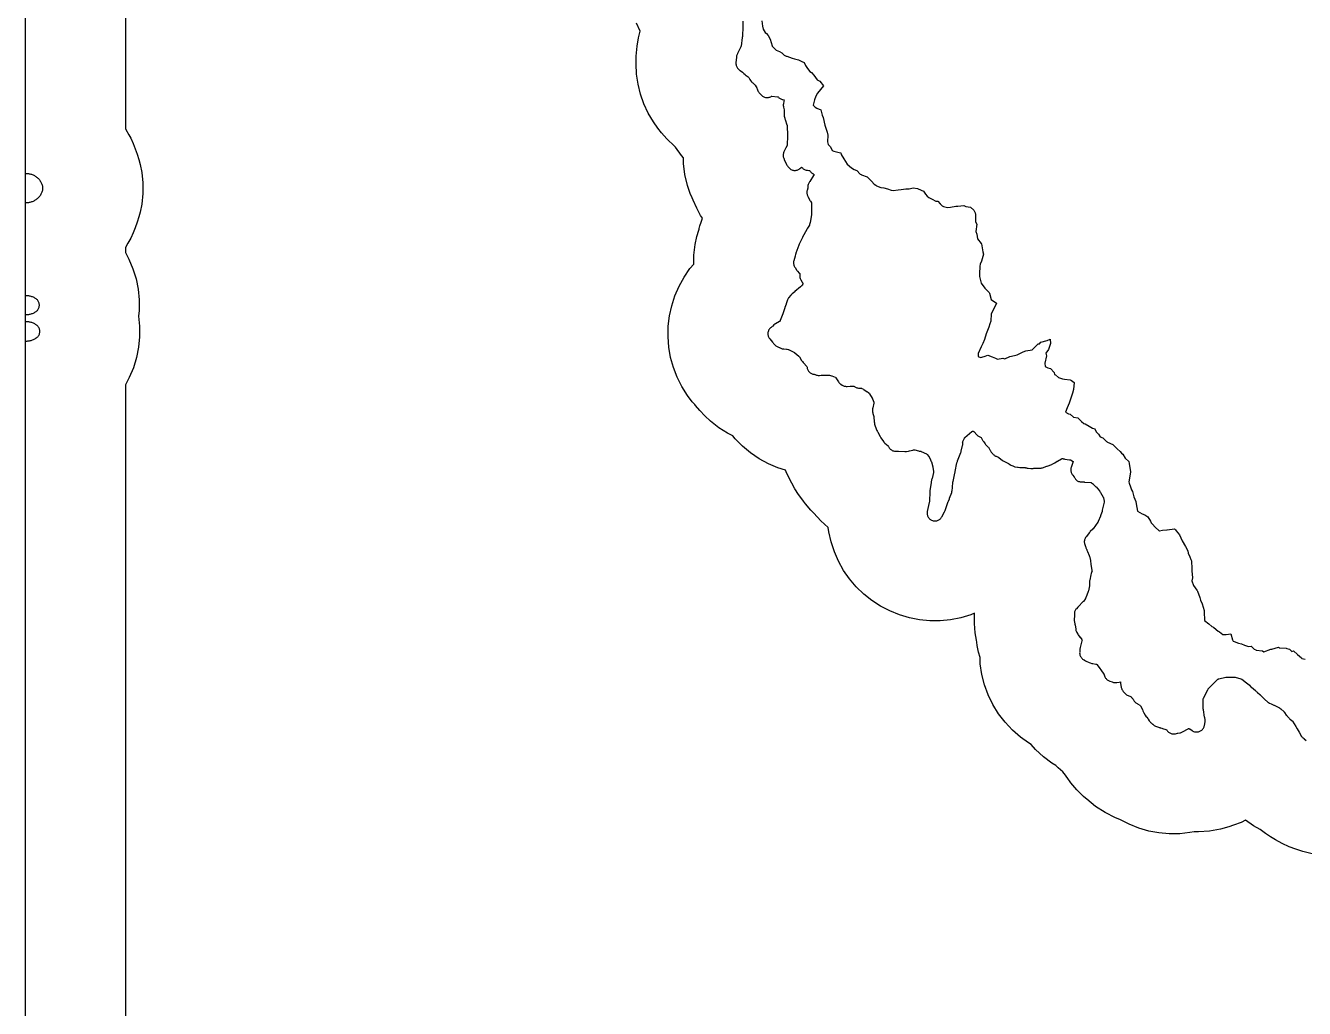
# Model space of a CAD drawing. Header units: millimetres. Extents: x 0 to 600, y 0 to 900.
# Drawn here: x 289 to 378.7, y 121.3 to 190.2 of the extents above; entities that cross this region are included whole.
import ezdxf

# ---------------------------------------------------------------- set-up
doc = ezdxf.new("R2010")
doc.units = ezdxf.units.MM
doc.layers.add('CORTE', color=1, linetype='Continuous')
doc.layers.add('GRABADO', color=5, linetype='Continuous')

msp = doc.modelspace()

# ---------------------------------------------------------------- linework, layer by layer
at = {"layer": 'CORTE'}
for points in [[(289, 13.072), (289, 202.755)], [(296, 194.826), (296, 183.011), (296.046, 182.942), (296.253, 182.564), (296.376, 182.334), (296.547, 181.972), (296.701, 181.601), (296.836, 181.223), (296.952, 180.839), (297.037, 180.5), (297.149, 179.94), (297.221, 179.202), (297.221, 178.46), (297.149, 177.722), (297.037, 177.162), (296.952, 176.822), (296.836, 176.438), (296.701, 176.061), (296.547, 175.69), (296.376, 175.327), (296.186, 174.974), (296, 174.663), (296, 174.332), (296.253, 173.86), (296.536, 173.175), (296.752, 172.465), (296.896, 171.738), (296.969, 171), (296.969, 170.258), (296.929, 169.849), (296.997, 169.157), (296.997, 168.416), (296.924, 167.678), (296.78, 166.95), (296.564, 166.241), (296.28, 165.555), (296, 165.031), (296, 20)], [(379.282, 132.145), (378.62, 132.301), (378.123, 132.467), (377.673, 132.64), (377.174, 132.859), (376.697, 133.124), (376.347, 133.34), (376.201, 133.435), (375.998, 133.573), (375.618, 133.858), (375.168, 134.115), (374.603, 134.515), (374.285, 134.353), (373.756, 134.144), (373.418, 134.03), (372.842, 133.868), (372.077, 133.735), (371.302, 133.682), (371.007, 133.692), (370.703, 133.63), (369.979, 133.554), (369.252, 133.548), (368.528, 133.612), (367.813, 133.745), (367.114, 133.947), (366.438, 134.215), (365.79, 134.546), (365.77, 134.559), (365.482, 134.667), (364.754, 135.032), (364.069, 135.474), (363.457, 135.97), (363.378, 136.048), (363.24, 136.163), (362.772, 136.625), (362.346, 137.126), (362.076, 137.505), (362.073, 137.511), (361.962, 137.658), (361.791, 137.904), (361.457, 138.179), (361.3, 138.337), (361.006, 138.515), (360.414, 138.958), (359.868, 139.457), (359.551, 139.811), (359.361, 139.925), (358.805, 140.324), (358.239, 140.822), (357.726, 141.374), (357.27, 141.974), (356.876, 142.617), (356.548, 143.296), (356.29, 144.004), (356.103, 144.734), (355.99, 145.479), (355.969, 145.906), (355.865, 146.286), (355.778, 146.746), (355.743, 146.985), (355.712, 147.127), (355.626, 147.639), (355.574, 148.311), (355.58, 148.819), (355.589, 148.991), (355.588, 149.022), (355.324, 148.913), (354.625, 148.704), (353.91, 148.563), (353.185, 148.491), (352.456, 148.49), (351.731, 148.559), (351.015, 148.697), (350.316, 148.904), (349.64, 149.177), (348.994, 149.514), (348.383, 149.912), (347.814, 150.366), (347.29, 150.874), (346.818, 151.429), (346.402, 152.028), (346.046, 152.663), (345.752, 153.33), (345.524, 154.023), (345.364, 154.734), (345.325, 155.042), (344.81, 155.492), (344.299, 156.036), (344.268, 156.076), (344.097, 156.244), (343.724, 156.69), (343.588, 156.872), (343.538, 156.939), (343.242, 157.35), (342.984, 157.74), (342.767, 158.134), (342.416, 158.826), (342.314, 159.063), (341.795, 159.224), (341.118, 159.509), (340.472, 159.859), (339.863, 160.269), (339.296, 160.737), (338.778, 161.257), (338.616, 161.454), (338.241, 161.646), (337.632, 162.035), (337.063, 162.48), (336.66, 162.864), (336.31, 163.23), (336.005, 163.582), (335.949, 163.656), (335.778, 163.856), (335.434, 164.303), (335.045, 164.923), (334.717, 165.578), (334.455, 166.261), (334.259, 166.967), (334.134, 167.688), (334.078, 168.418), (334.093, 169.15), (334.179, 169.877), (334.335, 170.592), (334.56, 171.289), (334.851, 171.961), (335.205, 172.601), (335.62, 173.204), (335.881, 173.514), (335.895, 174.143), (335.986, 174.883), (336.111, 175.443), (336.234, 175.887), (336.252, 175.959), (336.267, 176.014), (336.314, 176.186), (336.395, 176.449), (336.489, 176.72), (336.362, 176.913), (336.094, 177.438), (335.841, 177.987), (335.764, 178.163), (335.642, 178.464), (335.446, 179.031), (335.267, 179.79), (335.168, 180.563), (335.159, 180.96), (335.017, 181.116), (334.604, 181.698), (334.567, 181.758), (334.537, 181.781), (334.003, 182.283), (333.631, 182.709), (333.37, 183.039), (333.048, 183.487), (332.687, 184.105), (332.387, 184.755), (332.149, 185.43), (331.977, 186.124), (331.871, 186.832), (331.832, 187.547), (331.854, 188.098), (331.915, 188.789), (331.997, 189.377), (332.113, 189.846), (331.855, 190.412)], [(340.669, 190.573), (340.707, 190.194), (340.743, 189.997), (340.888, 189.745), (340.988, 189.684), (341.105, 189.53), (341.242, 189.276), (341.391, 188.817), (341.397, 188.795), (341.412, 188.776), (341.663, 188.517), (341.912, 188.42), (342.055, 188.332), (342.225, 188.16), (342.357, 188.086), (342.417, 188.081), (342.781, 187.95), (342.942, 187.902), (343.224, 187.841), (343.478, 187.709), (343.639, 187.646), (343.73, 187.44), (343.859, 187.218), (344.019, 187.016), (344.147, 186.943), (344.312, 186.757), (344.428, 186.59), (344.543, 186.442), (344.734, 186.329), (344.98, 186.016), (344.556, 185.496), (344.461, 185.292), (344.355, 185.022), (344.263, 184.649), (344.4, 184.504), (344.525, 184.435), (344.805, 184.317), (344.89, 183.958), (344.966, 183.797), (345.088, 183.254), (345.234, 182.758), (345.282, 182.551), (345.27, 182.095), (345.314, 181.886), (345.472, 181.723), (345.592, 181.487), (345.719, 181.435), (346.076, 181.342), (346.198, 181.322), (346.232, 181.184), (346.414, 180.883), (346.64, 180.51), (346.948, 180.256), (347.138, 180.151), (347.334, 180.075), (347.567, 179.824), (347.635, 179.782), (347.663, 179.763), (348.048, 179.638), (348.204, 179.474), (348.359, 179.33), (348.553, 179.124), (348.649, 179.036), (348.708, 178.999), (349.02, 178.884), (349.211, 178.857), (349.481, 178.795), (349.74, 178.69), (349.884, 178.668), (350.235, 178.713), (350.445, 178.731), (350.76, 178.78), (351.002, 178.78), (351.283, 178.857), (351.589, 178.819), (351.843, 178.692), (352, 178.623), (352.144, 178.423), (352.271, 178.273), (352.376, 178.176), (352.61, 178.07), (352.877, 177.913), (353.007, 177.913), (353.172, 177.735), (353.315, 177.6), (353.406, 177.553), (353.697, 177.48), (353.892, 177.509), (354.273, 177.561), (354.421, 177.561), (354.846, 177.607), (354.97, 177.55), (355.313, 177.497), (355.532, 177.288), (355.619, 177.114), (355.643, 176.996), (355.659, 176.465), (355.749, 176.309), (355.688, 175.791), (355.737, 175.616), (355.801, 175.28), (356.055, 174.943), (356.056, 174.941), (356.064, 174.932), (356.179, 174.373), (356.213, 174.206), (356.065, 173.714), (355.982, 173.496), (355.966, 173.372), (355.93, 172.818), (355.93, 172.645), (356.06, 172.16), (356.314, 171.829), (356.567, 171.553), (356.603, 171.526), (356.646, 171.462), (356.759, 171.018), (357.119, 170.77), (357.106, 170.705), (356.763, 170.022), (356.726, 169.513), (356.666, 169.324), (356.587, 169.087), (356.412, 168.628), (356.284, 168.225), (356.16, 167.929), (356.062, 167.697), (355.829, 167.248), (355.843, 167.021), (355.999, 166.962), (356.258, 167.023), (356.516, 167.129), (356.822, 167.006), (357.068, 166.905), (357.202, 166.85), (357.565, 166.902), (357.72, 166.868), (358.062, 167.019), (358.401, 167.089), (358.579, 167.151), (358.947, 167.332), (359.106, 167.398), (359.174, 167.418), (359.618, 167.504), (360.059, 167.918), (360.142, 167.925), (360.238, 168.025), (360.674, 168.148), (360.9, 168.244), (360.915, 167.947), (360.767, 167.527), (360.594, 167.25), (360.634, 167.075), (360.522, 166.565), (360.545, 166.319), (360.726, 166.224), (360.913, 166.175), (361.178, 165.907), (361.185, 165.775), (361.264, 165.733), (361.485, 165.55), (361.762, 165.47), (361.898, 165.443), (362.288, 165.4), (362.389, 165.353), (362.566, 165.214), (362.519, 164.709), (362.459, 164.465), (362.338, 164.103), (362.224, 163.765), (362.085, 163.428), (361.972, 163.129), (362.173, 163.008), (362.302, 162.985), (362.529, 162.776), (362.825, 162.731), (362.955, 162.604), (363.102, 162.457), (363.246, 162.336), (363.341, 162.314), (363.631, 162.145), (363.868, 162.006), (364.024, 161.948), (364.127, 161.752), (364.29, 161.586), (364.409, 161.404), (364.587, 161.322), (364.847, 161.072), (364.903, 161.034), (364.925, 161.011), (365.289, 160.866), (365.459, 160.683), (365.588, 160.55), (365.808, 160.369), (365.887, 160.246), (365.982, 160.183), (366.159, 159.902), (366.406, 159.664), (366.444, 159.533), (366.525, 158.931), (366.524, 158.919), (366.411, 158.237), (366.434, 158.139), (366.52, 157.887), (366.606, 157.686), (366.658, 157.565), (366.765, 157.195), (366.895, 156.866), (366.926, 156.699), (367.02, 156.174), (367.352, 155.986), (367.528, 155.921), (367.753, 155.781), (367.933, 155.489), (367.978, 155.357), (368.073, 155.259), (368.252, 155.057), (368.549, 154.81), (368.558, 154.792), (368.785, 154.836), (369.07, 154.873), (369.091, 154.866), (369.609, 154.939), (369.685, 154.876), (369.742, 154.81), (369.97, 154.53), (370.158, 154.103), (370.162, 154.101), (370.399, 153.706), (370.553, 153.395), (370.577, 153.226), (370.701, 152.979), (370.77, 152.795), (370.808, 152.693), (370.821, 152.136), (370.824, 151.989), (370.874, 151.506), (370.831, 151.296), (370.954, 150.969), (371.188, 150.644), (371.213, 150.621), (371.227, 150.562), (371.384, 150.134), (371.451, 149.927), (371.559, 149.673), (371.691, 149.217), (371.693, 149.129), (371.717, 148.508), (372.027, 148.274), (372.239, 148.079), (372.359, 148.042), (372.536, 147.873), (372.673, 147.759), (372.763, 147.715), (373.003, 147.531), (373.243, 147.519), (373.574, 147.566), (373.677, 147.155), (373.739, 147.07), (373.801, 147.033), (374.11, 146.924), (374.316, 146.87), (374.529, 146.78), (374.82, 146.697), (375.007, 146.721), (375.2, 146.49), (375.318, 146.444), (375.351, 146.437), (375.795, 146.371), (375.873, 146.31), (376.367, 146.491), (376.384, 146.488), (376.453, 146.501), (376.913, 146.631), (376.992, 146.593), (377.456, 146.578), (377.499, 146.543), (377.679, 146.495), (377.838, 146.341), (377.968, 146.392), (378.254, 146.123), (378.528, 145.884), (378.554, 145.853), (378.779, 145.806)]]:
    msp.add_lwpolyline(points, dxfattribs=at)
at = {"layer": 'GRABADO'}
for points in [[(289, 13.088), (289, 168.113), (289.104, 168.113), (289.161, 168.116), (289.218, 168.121), (289.275, 168.13), (289.332, 168.141), (289.387, 168.155), (289.442, 168.172), (289.497, 168.191), (289.55, 168.213), (289.602, 168.238), (289.652, 168.265), (289.702, 168.294), (289.749, 168.326), (289.775, 168.345), (289.818, 168.38), (289.856, 168.418), (289.89, 168.46), (289.92, 168.505), (289.945, 168.552), (289.966, 168.602), (289.981, 168.653), (289.992, 168.706), (289.997, 168.759), (289.997, 168.813), (289.992, 168.867), (289.981, 168.92), (289.966, 168.971), (289.945, 169.021), (289.92, 169.068), (289.89, 169.113), (289.856, 169.154), (289.818, 169.193), (289.775, 169.228), (289.749, 169.246), (289.702, 169.278), (289.652, 169.308), (289.602, 169.335), (289.55, 169.36), (289.497, 169.382), (289.442, 169.401), (289.387, 169.418), (289.332, 169.432), (289.275, 169.443), (289.218, 169.451), (289.161, 169.457), (289.104, 169.46), (289, 169.46), (289, 169.976), (289.104, 169.976), (289.161, 169.979), (289.218, 169.984), (289.275, 169.993), (289.332, 170.004), (289.387, 170.018), (289.442, 170.035), (289.497, 170.054), (289.55, 170.076), (289.602, 170.101), (289.652, 170.128), (289.702, 170.157), (289.748, 170.188), (289.79, 170.223), (289.828, 170.261), (289.862, 170.302), (289.892, 170.347), (289.917, 170.394), (289.938, 170.444), (289.953, 170.496), (289.964, 170.548), (289.969, 170.602), (289.969, 170.656), (289.964, 170.709), (289.953, 170.762), (289.938, 170.813), (289.917, 170.863), (289.892, 170.911), (289.862, 170.955), (289.828, 170.997), (289.79, 171.035), (289.748, 171.069), (289.702, 171.1), (289.652, 171.13), (289.602, 171.157), (289.55, 171.181), (289.497, 171.203), (289.442, 171.223), (289.387, 171.239), (289.332, 171.253), (289.275, 171.265), (289.218, 171.273), (289.161, 171.279), (289.104, 171.282), (289, 171.282), (289, 172.017), (289, 172.586), (289, 172.662), (289, 173.496), (289, 173.823), (289, 177.831), (289.104, 177.831), (289.161, 177.834), (289.218, 177.84), (289.275, 177.848), (289.332, 177.86), (289.387, 177.874), (289.442, 177.89), (289.497, 177.91), (289.55, 177.932), (289.602, 177.956), (289.652, 177.983), (289.702, 178.013), (289.749, 178.045), (289.796, 178.079), (289.84, 178.115), (289.883, 178.154), (289.923, 178.195), (289.962, 178.237), (289.998, 178.282), (290.033, 178.328), (290.064, 178.376), (290.094, 178.425), (290.121, 178.476), (290.146, 178.528), (290.168, 178.581), (290.187, 178.635), (290.204, 178.69), (290.205, 178.696), (290.216, 178.75), (290.221, 178.804), (290.221, 178.858), (290.216, 178.911), (290.205, 178.966), (290.204, 178.972), (290.187, 179.027), (290.168, 179.081), (290.146, 179.134), (290.121, 179.186), (290.094, 179.237), (290.08, 179.26), (290.078, 179.266), (290.052, 179.313), (290.021, 179.359), (289.998, 179.39), (289.962, 179.435), (289.923, 179.478), (289.883, 179.518), (289.84, 179.557), (289.796, 179.593), (289.749, 179.627), (289.702, 179.659), (289.652, 179.689), (289.602, 179.716), (289.55, 179.741), (289.497, 179.763), (289.442, 179.782), (289.387, 179.799), (289.332, 179.813), (289.275, 179.824), (289.218, 179.832), (289.161, 179.838), (289.104, 179.841), (289, 179.841), (289, 197.995)], [(339.339, 190.54), (339.328, 190.196), (339.326, 190.172), (339.324, 190.143), (339.3, 189.506), (339.295, 189.456), (339.288, 189.42), (339.284, 189.395), (339.2, 188.798), (339.196, 188.773), (339.186, 188.75), (338.961, 188.276), (338.95, 188.25), (338.913, 188.162), (338.894, 188.107), (338.88, 188.053), (338.872, 187.996), (338.842, 187.648), (338.84, 187.594), (338.842, 187.543), (338.85, 187.491), (338.863, 187.441), (338.88, 187.392), (338.902, 187.345), (338.928, 187.3), (338.959, 187.256), (339.012, 187.189), (339.048, 187.148), (339.087, 187.111), (339.131, 187.078), (339.297, 186.962), (339.322, 186.943), (339.391, 186.885), (339.405, 186.872), (339.481, 186.8), (339.515, 186.771), (339.551, 186.745), (339.71, 186.636), (339.734, 186.618), (339.75, 186.593), (339.83, 186.453), (339.873, 186.388), (339.946, 186.293), (339.981, 186.251), (340.02, 186.213), (340.168, 186.082), (340.184, 186.067), (340.197, 186.05), (340.271, 185.952), (340.285, 185.931), (340.294, 185.908), (340.357, 185.728), (340.381, 185.671), (340.41, 185.617), (340.439, 185.571), (340.479, 185.514), (340.526, 185.463), (340.606, 185.385), (340.627, 185.363), (340.667, 185.324), (340.71, 185.29), (340.756, 185.26), (340.805, 185.235), (340.856, 185.215), (340.909, 185.201), (340.963, 185.191), (341.017, 185.188), (341.072, 185.189), (341.126, 185.196), (341.18, 185.209), (341.232, 185.226), (341.283, 185.25), (341.309, 185.263), (341.34, 185.278), (341.374, 185.276), (341.756, 185.246), (341.8, 185.241), (341.822, 185.218), (341.859, 185.181), (341.899, 185.149), (341.941, 185.121), (341.986, 185.097), (342.033, 185.077), (342.081, 185.062), (342.133, 185.05), (342.222, 185.035), (342.21, 184.947), (342.174, 184.751), (342.166, 184.69), (342.165, 184.63), (342.17, 184.571), (342.182, 184.51), (342.227, 184.334), (342.232, 184.313), (342.232, 184.291), (342.229, 183.993), (342.231, 183.939), (342.238, 183.886), (342.266, 183.735), (342.276, 183.688), (342.291, 183.643), (342.424, 183.277), (342.434, 183.244), (342.438, 183.228), (342.442, 183.206), (342.444, 183.183), (342.464, 182.558), (342.463, 182.54), (342.463, 182.534), (342.46, 182.496), (342.437, 181.859), (342.434, 181.83), (342.422, 181.803), (342.341, 181.65), (342.328, 181.625), (342.209, 181.371), (342.187, 181.317), (342.171, 181.263), (342.16, 181.207), (342.156, 181.151), (342.157, 181.095), (342.165, 181.038), (342.178, 180.983), (342.197, 180.928), (342.22, 180.872), (342.231, 180.847), (342.391, 180.499), (342.42, 180.443), (342.453, 180.392), (342.493, 180.344), (342.575, 180.256), (342.616, 180.216), (342.659, 180.181), (342.705, 180.152), (342.755, 180.127), (342.806, 180.107), (342.859, 180.092), (342.914, 180.083), (342.969, 180.079), (343.024, 180.081), (343.078, 180.088), (343.132, 180.101), (343.184, 180.119), (343.234, 180.142), (343.282, 180.17), (343.327, 180.204), (343.389, 180.255), (343.449, 180.3), (343.507, 180.251), (343.527, 180.233), (343.57, 180.197), (343.614, 180.167), (343.662, 180.141), (343.711, 180.12), (343.762, 180.104), (343.815, 180.093), (343.871, 180.087), (343.96, 180.081), (344.012, 180.076), (344.036, 180.039), (344.069, 179.993), (344.106, 179.952), (344.146, 179.915), (344.19, 179.881), (344.238, 179.852), (344.264, 179.838), (344.34, 179.792), (344.297, 179.715), (344.04, 179.302), (344.028, 179.285), (344.016, 179.27), (343.982, 179.226), (343.954, 179.181), (343.93, 179.133), (343.912, 179.082), (343.898, 179.031), (343.889, 178.978), (343.885, 178.924), (343.887, 178.869), (343.888, 178.859), (343.882, 178.83), (343.838, 178.674), (343.826, 178.621), (343.82, 178.569), (343.818, 178.517), (343.822, 178.465), (343.83, 178.413), (343.843, 178.363), (343.861, 178.314), (343.883, 178.267), (343.889, 178.256), (343.909, 178.22), (344.008, 178.014), (344.036, 177.962), (344.07, 177.914), (344.112, 177.859), (344.134, 177.828), (344.135, 177.79), (344.135, 177.694), (344.136, 177.672), (344.156, 177.148), (344.156, 177.125), (344.152, 176.997), (344.151, 176.979), (344.148, 176.962), (344.043, 176.427), (344.042, 176.421), (344.013, 176.288), (344.007, 176.265), (343.995, 176.243), (343.859, 176.026), (343.84, 175.992), (343.612, 175.566), (343.608, 175.558), (343.521, 175.406), (343.505, 175.376), (343.274, 174.907), (343.247, 174.841), (343.047, 174.266), (343.035, 174.228), (343.026, 174.194), (343.024, 174.186), (342.997, 174.081), (342.995, 174.075), (342.904, 173.746), (342.892, 173.691), (342.886, 173.638), (342.884, 173.584), (342.889, 173.53), (342.898, 173.476), (342.913, 173.424), (342.932, 173.374), (342.958, 173.324), (342.98, 173.286), (342.997, 173.258), (343.1, 173.099), (343.128, 173.059), (343.161, 173.021), (343.291, 172.881), (343.32, 172.847), (343.32, 172.803), (343.317, 172.733), (343.317, 172.674), (343.323, 172.617), (343.334, 172.562), (343.352, 172.508), (343.375, 172.456), (343.404, 172.405), (343.502, 172.252), (343.516, 172.227), (343.523, 172.198), (343.528, 172.166), (343.531, 172.137), (343.531, 172.121), (343.528, 172.096), (343.523, 172.066), (343.513, 172.023), (343.477, 171.996), (343.433, 171.967), (343.374, 171.921), (342.976, 171.575), (342.968, 171.568), (342.78, 171.416), (342.736, 171.376), (342.697, 171.331), (342.538, 171.134), (342.505, 171.089), (342.478, 171.043), (342.456, 170.994), (342.438, 170.941), (342.374, 170.724), (342.367, 170.702), (342.279, 170.461), (342.272, 170.441), (342.138, 170.026), (342.131, 170.008), (341.953, 169.547), (341.937, 169.512), (341.905, 169.491), (341.616, 169.321), (341.562, 169.284), (341.512, 169.242), (341.421, 169.154), (341.384, 169.124), (341.31, 169.07), (341.268, 169.036), (341.23, 168.998), (341.195, 168.958), (341.165, 168.914), (341.14, 168.868), (341.119, 168.819), (341.102, 168.768), (341.091, 168.716), (341.085, 168.664), (341.084, 168.611), (341.088, 168.558), (341.097, 168.505), (341.111, 168.454), (341.13, 168.405), (341.154, 168.357), (341.182, 168.312), (341.215, 168.269), (341.411, 168.039), (341.413, 168.037), (341.415, 168.034), (341.438, 168.005), (341.453, 167.983), (341.491, 167.94), (341.602, 167.824), (341.641, 167.786), (341.682, 167.754), (341.727, 167.726), (341.773, 167.702), (341.824, 167.682), (341.889, 167.66), (341.909, 167.652), (341.928, 167.642), (341.945, 167.632), (341.995, 167.606), (342.046, 167.585), (342.098, 167.57), (342.152, 167.56), (342.208, 167.555), (342.391, 167.549), (342.413, 167.547), (342.435, 167.542), (342.54, 167.508), (342.557, 167.502), (342.573, 167.495), (342.856, 167.35), (342.909, 167.326), (342.929, 167.319), (342.961, 167.307), (342.983, 167.29), (343.268, 167.043), (343.288, 167.025), (343.302, 167.003), (343.449, 166.757), (343.479, 166.712), (343.504, 166.681), (343.509, 166.685), (343.557, 166.614), (343.6, 166.563), (343.803, 166.352), (343.828, 166.324), (343.835, 166.287), (343.842, 166.243), (343.853, 166.189), (343.868, 166.138), (343.889, 166.089), (343.914, 166.042), (343.944, 165.997), (343.977, 165.956), (344.015, 165.918), (344.056, 165.884), (344.1, 165.855), (344.147, 165.829), (344.196, 165.808), (344.247, 165.793), (344.299, 165.782), (344.34, 165.778), (344.383, 165.773), (344.405, 165.761), (344.454, 165.739), (344.503, 165.721), (344.553, 165.708), (344.605, 165.7), (344.657, 165.698), (344.711, 165.7), (344.821, 165.709), (344.839, 165.71), (345.01, 165.716), (345.353, 165.725), (345.378, 165.724), (345.403, 165.718), (345.55, 165.676), (345.572, 165.669), (345.8, 165.586), (345.836, 165.571), (345.858, 165.539), (346.032, 165.255), (346.061, 165.213), (346.092, 165.175), (346.126, 165.14), (346.164, 165.108), (346.205, 165.079), (346.293, 165.023), (346.343, 164.994), (346.395, 164.971), (346.449, 164.953), (346.506, 164.941), (346.533, 164.937), (346.588, 164.931), (346.643, 164.93), (346.861, 164.938), (346.867, 164.938), (347.09, 164.948), (347.127, 164.948), (347.159, 164.928), (347.189, 164.908), (347.235, 164.879), (347.281, 164.856), (347.33, 164.838), (347.38, 164.824), (347.432, 164.815), (347.486, 164.811), (347.619, 164.806), (347.649, 164.804), (347.676, 164.791), (347.785, 164.732), (347.812, 164.716), (348.058, 164.553), (348.076, 164.54), (348.14, 164.492), (348.159, 164.476), (348.174, 164.457), (348.209, 164.409), (348.217, 164.397), (348.406, 164.113), (348.419, 164.091), (348.429, 164.067), (348.513, 163.828), (348.523, 163.796), (348.518, 163.763), (348.443, 163.419), (348.434, 163.359), (348.431, 163.299), (348.431, 163.191), (348.433, 163.135), (348.441, 163.082), (348.455, 163.028), (348.514, 162.83), (348.52, 162.808), (348.523, 162.785), (348.549, 162.438), (348.555, 162.385), (348.574, 162.273), (348.589, 162.209), (348.611, 162.147), (348.74, 161.838), (348.743, 161.832), (348.759, 161.794), (348.779, 161.757), (348.795, 161.728), (348.955, 161.407), (348.977, 161.368), (349.003, 161.329), (349.195, 161.062), (349.202, 161.053), (349.212, 161.04), (349.248, 160.996), (349.289, 160.957), (349.515, 160.756), (349.535, 160.736), (349.55, 160.712), (349.575, 160.667), (349.604, 160.62), (349.637, 160.577), (349.674, 160.537), (349.715, 160.502), (349.759, 160.47), (349.806, 160.443), (349.856, 160.421), (349.907, 160.404), (349.96, 160.392), (350.014, 160.385), (350.07, 160.384), (350.229, 160.388), (350.259, 160.387), (350.692, 160.36), (350.752, 160.359), (350.812, 160.365), (350.949, 160.386), (351.025, 160.403), (351.249, 160.468), (351.297, 160.478), (351.334, 160.484), (351.363, 160.486), (351.393, 160.48), (351.665, 160.404), (351.707, 160.394), (351.75, 160.387), (351.798, 160.381), (351.824, 160.377), (351.842, 160.369), (351.843, 160.368), (352.206, 160.197), (352.233, 160.182), (352.255, 160.159), (352.382, 160.005), (352.396, 159.986), (352.408, 159.965), (352.495, 159.792), (352.502, 159.778), (352.552, 159.665), (352.559, 159.649), (352.564, 159.632), (352.652, 159.297), (352.661, 159.254), (352.701, 158.951), (352.703, 158.926), (352.698, 158.901), (352.601, 158.475), (352.6, 158.474), (352.548, 158.242), (352.54, 158.2), (352.449, 157.603), (352.444, 157.559), (352.443, 157.548), (352.442, 157.524), (352.42, 156.872), (352.418, 156.85), (352.417, 156.843), (352.415, 156.831), (352.409, 156.797), (352.406, 156.783), (352.271, 156.156), (352.262, 156.102), (352.258, 156.049), (352.26, 155.996), (352.267, 155.944), (352.278, 155.892), (352.295, 155.842), (352.316, 155.793), (352.342, 155.747), (352.372, 155.704), (352.406, 155.664), (352.444, 155.627), (352.486, 155.594), (352.53, 155.565), (352.577, 155.54), (352.626, 155.521), (352.677, 155.506), (352.728, 155.496), (352.781, 155.491), (352.834, 155.491), (352.887, 155.496), (352.938, 155.506), (352.989, 155.521), (353.038, 155.541), (353.085, 155.566), (353.129, 155.595), (353.17, 155.628), (353.208, 155.665), (353.242, 155.705), (353.273, 155.751), (353.305, 155.802), (353.323, 155.833), (353.488, 156.138), (353.509, 156.182), (353.527, 156.227), (353.669, 156.653), (353.671, 156.657), (353.742, 156.86), (353.751, 156.885), (353.825, 157.052), (353.84, 157.09), (353.983, 157.493), (354.002, 157.558), (354.013, 157.624), (354.034, 157.819), (354.034, 157.823), (354.073, 158.225), (354.08, 158.268), (354.182, 158.718), (354.231, 158.929), (354.238, 158.96), (354.347, 159.569), (354.342, 159.571), (354.38, 159.67), (354.392, 159.705), (354.629, 160.3), (354.643, 160.341), (354.655, 160.383), (354.746, 160.778), (354.755, 160.829), (354.759, 160.879), (354.759, 160.93), (354.754, 160.982), (354.753, 160.989), (354.75, 161.024), (354.763, 161.057), (354.874, 161.292), (354.888, 161.318), (354.91, 161.339), (355.396, 161.756), (355.418, 161.773), (355.438, 161.781), (355.459, 161.786), (355.473, 161.787), (355.494, 161.786), (355.514, 161.777), (355.531, 161.766), (355.551, 161.746), (355.738, 161.54), (355.776, 161.502), (355.815, 161.47), (355.857, 161.441), (355.903, 161.415), (356.015, 161.36), (356.05, 161.341), (356.068, 161.305), (356.094, 161.247), (356.116, 161.203), (356.141, 161.163), (356.169, 161.125), (356.202, 161.088), (356.214, 161.076), (356.229, 161.058), (356.242, 161.039), (356.331, 160.895), (356.359, 160.854), (356.39, 160.817), (356.423, 160.782), (356.461, 160.749), (356.553, 160.677), (356.575, 160.658), (356.589, 160.632), (356.661, 160.485), (356.679, 160.453), (356.706, 160.405), (356.733, 160.363), (356.763, 160.323), (356.865, 160.2), (356.9, 160.162), (356.937, 160.128), (356.978, 160.097), (357.017, 160.07), (357.056, 160.045), (357.096, 160.025), (357.139, 160.007), (357.253, 159.964), (357.275, 159.955), (357.295, 159.941), (357.558, 159.74), (357.597, 159.712), (357.639, 159.688), (357.975, 159.512), (357.994, 159.501), (358.1, 159.437), (358.143, 159.413), (358.276, 159.347), (358.323, 159.327), (358.37, 159.311), (358.419, 159.299), (358.598, 159.264), (358.641, 159.258), (358.763, 159.244), (358.818, 159.24), (359.12, 159.233), (359.142, 159.232), (359.163, 159.227), (359.229, 159.207), (359.286, 159.194), (359.344, 159.186), (359.544, 159.171), (359.595, 159.169), (359.644, 159.172), (359.693, 159.18), (359.743, 159.192), (359.77, 159.2), (359.797, 159.206), (359.825, 159.206), (360.122, 159.19), (360.173, 159.19), (360.224, 159.194), (360.255, 159.198), (360.311, 159.208), (360.365, 159.224), (360.662, 159.324), (360.685, 159.333), (361.002, 159.456), (361.035, 159.47), (361.136, 159.516), (361.183, 159.54), (361.227, 159.569), (361.38, 159.677), (361.408, 159.695), (361.696, 159.86), (361.737, 159.881), (361.782, 159.868), (361.814, 159.857), (361.869, 159.841), (361.925, 159.83), (362.259, 159.785), (362.306, 159.775), (362.325, 159.77), (362.352, 159.76), (362.376, 159.745), (362.45, 159.693), (362.502, 159.651), (362.484, 159.587), (362.368, 159.246), (362.353, 159.193), (362.344, 159.142), (362.339, 159.089), (362.34, 159.036), (362.345, 158.984), (362.356, 158.933), (362.371, 158.882), (362.392, 158.834), (362.416, 158.787), (362.446, 158.743), (362.48, 158.701), (362.557, 158.616), (362.573, 158.595), (362.587, 158.562), (362.612, 158.512), (362.64, 158.467), (362.673, 158.424), (362.709, 158.384), (362.749, 158.349), (362.793, 158.317), (362.839, 158.29), (362.888, 158.268), (362.939, 158.25), (362.991, 158.238), (363.045, 158.231), (363.1, 158.228), (363.233, 158.23), (363.282, 158.227), (363.306, 158.224), (363.336, 158.221), (363.736, 158.19), (363.77, 158.186), (363.799, 158.168), (363.868, 158.121), (363.883, 158.109), (363.897, 158.097), (364.102, 157.894), (364.12, 157.874), (364.357, 157.6), (364.371, 157.581), (364.408, 157.515), (364.432, 157.478), (364.612, 157.153), (364.624, 157.131), (364.63, 157.106), (364.677, 156.875), (364.681, 156.844), (364.676, 156.814), (364.56, 156.331), (364.547, 156.26), (364.536, 156.158), (364.532, 156.135), (364.525, 156.112), (364.432, 155.844), (364.425, 155.824), (364.266, 155.443), (364.255, 155.42), (364.241, 155.398), (363.903, 154.943), (363.892, 154.929), (363.88, 154.917), (363.698, 154.741), (363.669, 154.711), (363.642, 154.678), (363.41, 154.377), (363.379, 154.332), (363.352, 154.284), (363.344, 154.268), (363.322, 154.217), (363.306, 154.167), (363.294, 154.114), (363.288, 154.061), (363.287, 154.008), (363.291, 153.954), (363.3, 153.902), (363.315, 153.848), (363.367, 153.689), (363.384, 153.645), (363.404, 153.603), (363.447, 153.521), (363.457, 153.5), (363.464, 153.477), (363.475, 153.439), (363.503, 153.359), (363.632, 153.058), (363.639, 153.041), (363.644, 153.023), (363.717, 152.711), (363.724, 152.672), (363.745, 152.487), (363.749, 152.458), (363.825, 152.01), (363.828, 151.977), (363.819, 151.946), (363.767, 151.797), (363.746, 151.719), (363.67, 151.342), (363.662, 151.282), (363.659, 151.222), (363.663, 150.974), (363.663, 150.953), (363.659, 150.933), (363.579, 150.596), (363.565, 150.55), (363.388, 150.097), (363.379, 150.077), (363.368, 150.058), (363.247, 149.871), (363.234, 149.854), (363.219, 149.837), (362.854, 149.47), (362.836, 149.451), (362.734, 149.338), (362.7, 149.297), (362.671, 149.255), (362.646, 149.21), (362.625, 149.163), (362.609, 149.114), (362.598, 149.063), (362.592, 149.012), (362.59, 148.959), (362.591, 148.853), (362.591, 148.828), (362.578, 148.592), (362.577, 148.542), (362.581, 148.493), (362.589, 148.443), (362.634, 148.234), (362.638, 148.211), (362.683, 147.905), (362.691, 147.859), (362.703, 147.816), (362.719, 147.773), (362.731, 147.743), (362.749, 147.705), (362.769, 147.668), (362.843, 147.544), (362.865, 147.51), (362.978, 147.347), (362.988, 147.333), (363.103, 147.177), (363.129, 147.137), (363.12, 147.09), (363.001, 146.628), (362.991, 146.579), (362.985, 146.53), (362.976, 146.425), (362.976, 146.417), (362.963, 146.294), (362.961, 146.238), (362.963, 146.183), (362.972, 146.129), (362.985, 146.076), (363.004, 146.025), (363.028, 145.975), (363.056, 145.929), (363.089, 145.885), (363.127, 145.845), (363.168, 145.809), (363.212, 145.777), (363.259, 145.75), (363.275, 145.743), (363.303, 145.729), (363.308, 145.725), (363.364, 145.686), (363.424, 145.654), (363.628, 145.561), (363.706, 145.532), (363.807, 145.502), (363.851, 145.491), (363.897, 145.483), (364.091, 145.459), (364.134, 145.452), (364.162, 145.42), (364.404, 145.117), (364.416, 145.103), (364.427, 145.089), (364.432, 145.08), (364.448, 145.056), (364.667, 144.736), (364.68, 144.714), (364.689, 144.69), (364.709, 144.622), (364.728, 144.57), (364.75, 144.521), (364.778, 144.475), (364.81, 144.432), (364.845, 144.392), (364.885, 144.355), (364.928, 144.323), (364.974, 144.295), (365.022, 144.272), (365.074, 144.253), (365.249, 144.199), (365.286, 144.186), (365.342, 144.169), (365.398, 144.158), (365.455, 144.154), (365.512, 144.155), (365.571, 144.162), (365.731, 144.19), (365.816, 144.201), (365.834, 144.118), (365.884, 143.811), (365.895, 143.758), (365.911, 143.708), (365.931, 143.659), (365.956, 143.613), (365.986, 143.57), (366.02, 143.528), (366.131, 143.406), (366.17, 143.367), (366.211, 143.333), (366.255, 143.303), (366.304, 143.277), (366.482, 143.192), (366.565, 143.153), (366.591, 143.139), (366.61, 143.117), (366.693, 143.013), (366.706, 142.995), (366.717, 142.976), (366.737, 142.937), (366.763, 142.89), (366.794, 142.847), (366.828, 142.808), (366.865, 142.771), (366.907, 142.739), (366.951, 142.71), (366.999, 142.685), (367.007, 142.681), (367.026, 142.67), (367.182, 142.566), (367.206, 142.548), (367.222, 142.523), (367.344, 142.311), (367.354, 142.29), (367.362, 142.268), (367.394, 142.167), (367.411, 142.12), (367.431, 142.075), (367.456, 142.032), (367.552, 141.882), (367.564, 141.864), (367.638, 141.757), (367.666, 141.72), (367.744, 141.625), (367.766, 141.594), (367.847, 141.469), (367.876, 141.429), (367.907, 141.393), (367.94, 141.359), (367.978, 141.328), (368.053, 141.271), (368.069, 141.258), (368.083, 141.243), (368.094, 141.231), (368.137, 141.188), (368.183, 141.151), (368.232, 141.119), (368.285, 141.092), (368.342, 141.071), (368.498, 141.022), (368.55, 141.008), (368.587, 141.002), (368.602, 140.999), (368.621, 140.993), (368.736, 140.951), (368.781, 140.936), (369.013, 140.871), (369.052, 140.858), (369.076, 140.825), (369.096, 140.797), (369.124, 140.758), (369.156, 140.722), (369.156, 140.722), (369.195, 140.684), (369.237, 140.651), (369.281, 140.623), (369.328, 140.599), (369.377, 140.579), (369.428, 140.565), (369.48, 140.555), (369.533, 140.55), (369.585, 140.551), (369.638, 140.556), (369.691, 140.567), (369.82, 140.6), (369.858, 140.607), (369.981, 140.625), (370.033, 140.634), (370.082, 140.648), (370.129, 140.667), (370.177, 140.69), (370.569, 140.909), (370.599, 140.925), (370.629, 140.924), (370.657, 140.922), (370.685, 140.904), (370.858, 140.786), (370.908, 140.756), (370.958, 140.731), (371.012, 140.713), (371.066, 140.699), (371.122, 140.692), (371.178, 140.69), (371.234, 140.694), (371.29, 140.703), (371.346, 140.719), (371.352, 140.721), (371.403, 140.741), (371.451, 140.766), (371.496, 140.794), (371.538, 140.828), (371.577, 140.865), (371.611, 140.905), (371.642, 140.949), (371.668, 140.996), (371.69, 141.045), (371.706, 141.096), (371.719, 141.15), (371.764, 141.413), (371.771, 141.471), (371.772, 141.529), (371.766, 141.585), (371.756, 141.641), (371.742, 141.684), (371.733, 141.716), (371.729, 141.735), (371.648, 142.238), (371.644, 142.256), (371.64, 142.28), (371.637, 142.297), (371.636, 142.314), (371.62, 142.939), (371.62, 142.972), (371.635, 143.003), (371.662, 143.053), (371.673, 143.075), (371.961, 143.672), (371.971, 143.69), (371.984, 143.706), (372.134, 143.885), (372.159, 143.912), (372.655, 144.388), (372.675, 144.405), (372.69, 144.413), (372.702, 144.418), (372.724, 144.425), (373.216, 144.541), (373.247, 144.547), (373.278, 144.541), (373.347, 144.531), (373.416, 144.53), (373.75, 144.545), (373.774, 144.544), (373.799, 144.541), (373.857, 144.53), (373.881, 144.525), (374.273, 144.421), (374.314, 144.407), (374.332, 144.398), (374.349, 144.385), (374.663, 144.142), (374.852, 143.994), (374.865, 143.983), (374.877, 143.971), (374.955, 143.887), (375.012, 143.833), (375.165, 143.707), (375.293, 143.602), (375.305, 143.591), (375.317, 143.579), (375.353, 143.537), (375.391, 143.499), (375.431, 143.464), (375.606, 143.329), (375.62, 143.318), (375.633, 143.305), (375.874, 143.04), (375.934, 142.984), (376.171, 142.788), (376.222, 142.75), (376.277, 142.719), (376.389, 142.663), (376.44, 142.64), (376.585, 142.583), (376.616, 142.569), (376.927, 142.412), (376.95, 142.401), (376.969, 142.392), (376.99, 142.381), (377.008, 142.367), (377.062, 142.321), (377.073, 142.312), (377.3, 142.103), (377.317, 142.086), (377.331, 142.067), (377.463, 141.875), (377.488, 141.841), (377.516, 141.809), (377.576, 141.745), (377.582, 141.739), (377.654, 141.657), (377.688, 141.622), (377.725, 141.59), (377.87, 141.475), (377.889, 141.458), (377.903, 141.438), (378.015, 141.257), (378.132, 141.067), (378.133, 141.065), (378.227, 140.914), (378.231, 140.906), (378.363, 140.682), (378.369, 140.671), (378.485, 140.456), (378.515, 140.406), (378.549, 140.362), (378.587, 140.321), (378.629, 140.284), (378.676, 140.251), (378.682, 140.247), (378.698, 140.235), (378.714, 140.222), (378.853, 140.089)]]:
    msp.add_lwpolyline(points, dxfattribs=at)

doc.saveas('drawing.dxf')
